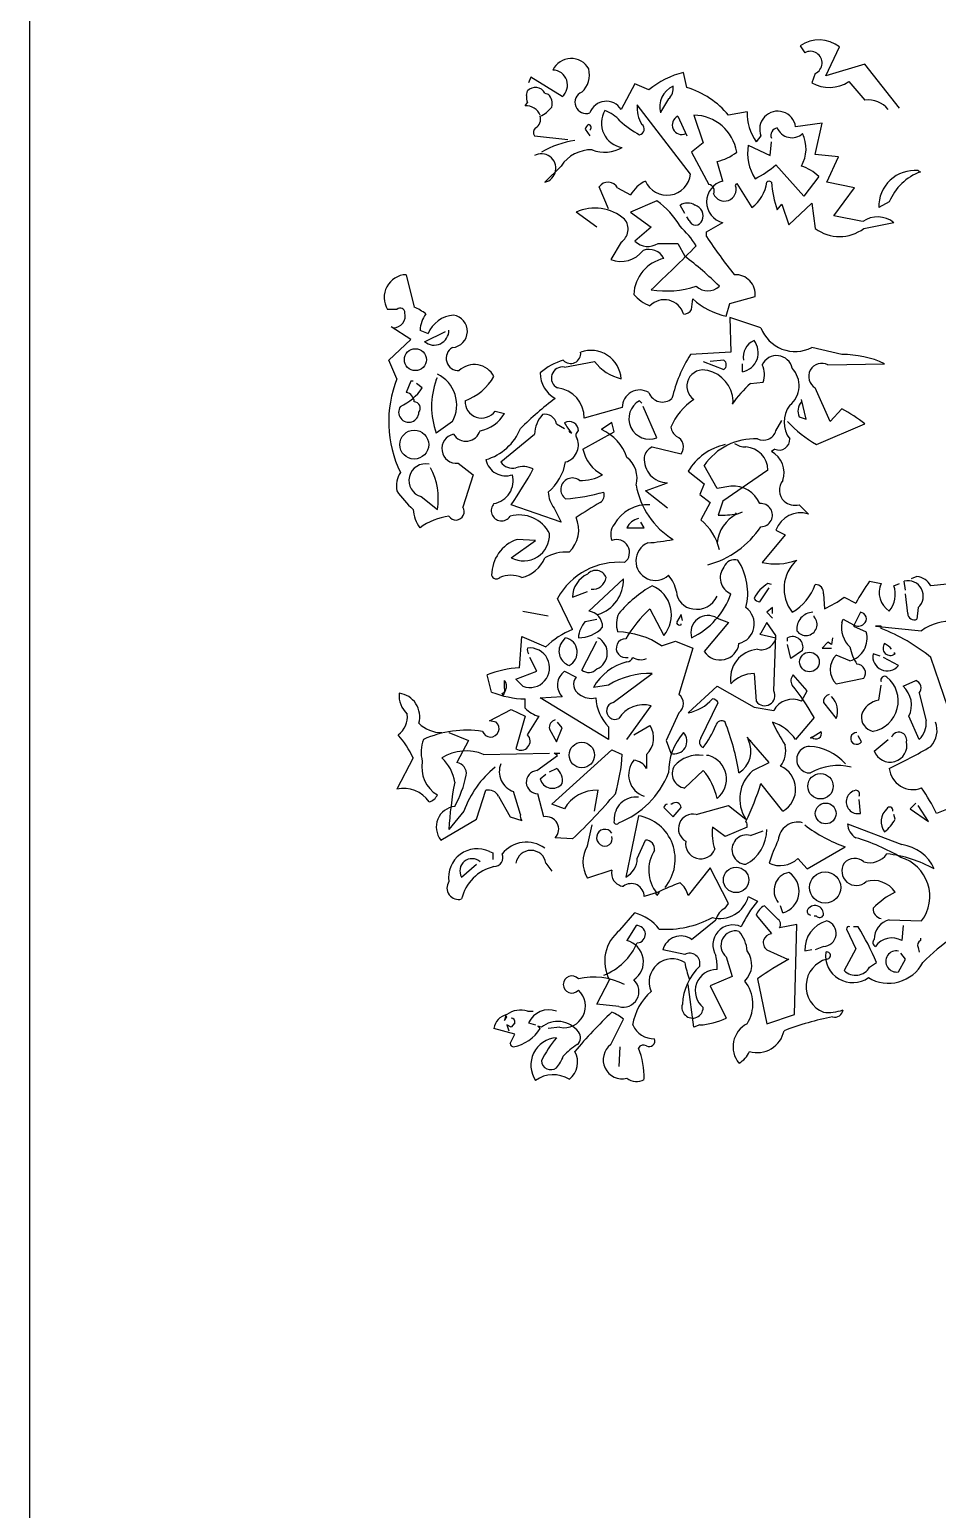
# Model space of a CAD drawing. Header units: millimetres. Extents: x 0 to 25200, y 0 to 17820.
# Drawn here: x 5667 to 6117, y 7517 to 8252 of the extents above; entities that cross this region are included whole.
import ezdxf

# ---------------------------------------------------------------- set-up
doc = ezdxf.new("R2010")
doc.units = ezdxf.units.MM
doc.header["$LTSCALE"] = 100
doc.header["$MEASUREMENT"] = 0
doc.layers.add('CO-TREE', color=251, linetype='Continuous')
doc.layers.add('TB-FORM', color=7, linetype='Continuous')

# ---------------------------------------------------------------- blocks, each defined once
blk = doc.blocks.new('T-114')
at = {"layer": 'CO-TREE'}
for p, q in [((-143.43, 1014.88), (-141.13, 1011.44)), ((-130.8, 999.97), (-123.92, 1014.31)), ((-277.1, 999.39), (-278.25, 996.53)), ((-261.61, 989.64), (-277.1, 999.39)), ((-199.65, 994.23), (-201.37, 1001.69)), ((-135.97, 1001.12), (-137.69, 996.53)), ((-111.3, 1005.71), (-130.8, 999.97)), ((-94.09, 983.9), (-111.3, 1005.71)), ((-279.39, 990.22), (-278.82, 992.51)), ((-225.47, 995.95), (-232.35, 983.33)), ((-218.58, 993.08), (-225.47, 995.95)), ((-119.33, 997.1), (-111.3, 987.92)), ((-279.97, 985.05), (-278.82, 986.77)), ((-270.22, 991.36), (-268.49, 990.79)), ((-197.93, 951.2), (-224.32, 985.63)), ((-208.83, 988.49), (-212.27, 982.76)), ((-212.27, 982.76), (-212.84, 981.61)), ((-204.24, 979.89), (-199.65, 970.14)), ((-196.21, 980.46), (-191.62, 966.69)), ((-169.82, 982.18), (-179, 980.46)), ((-275.38, 970.14), (-258.74, 968.41)), ((-250.14, 973.58), (-247.84, 970.14)), ((-162.93, 970.14), (-165.23, 967.27)), ((-132.53, 976.45), (-145.72, 974.73)), ((-135.97, 960.96), (-132.53, 976.45)), ((-191.62, 966.69), (-197.35, 962.1)), ((-197.35, 962.1), (-188.75, 946.04)), ((-169.24, 965.55), (-158.34, 960.38)), ((-158.34, 960.38), (-157.77, 967.27)), ((-262.18, 955.22), (-270.22, 947.19)), ((-181.86, 947.76), (-184.73, 957.51)), ((-141.71, 940.3), (-155.47, 955.79)), ((-124.49, 959.81), (-135.97, 960.96)), ((-130.23, 947.19), (-124.49, 959.81)), ((-134.25, 950.06), (-141.71, 940.3)), ((-84.91, 952.92), (-84.33, 952.35)), ((-84.33, 952.35), (-83.76, 952.35)), ((-238.66, 933.99), (-243.25, 944.89)), ((-234.07, 944.32), (-227.76, 940.88)), ((-175.55, 945.47), (-174.98, 946.61)), ((-174.98, 946.61), (-167.52, 934.57)), ((-116.46, 944.32), (-130.23, 947.19)), ((-126.79, 930.55), (-116.46, 944.32)), ((-214.57, 938.01), (-227.76, 932.27)), ((-200.8, 931.7), (-203.09, 935.71)), ((-154.9, 933.42), (-152.61, 936.29)), ((-152.61, 936.29), (-149.16, 925.96)), ((-149.16, 925.96), (-137.69, 936.86)), ((-137.69, 936.86), (-135.97, 924.24)), ((-99.25, 937.43), (-104.41, 934.57)), ((-244.4, 924.81), (-254.73, 932.27)), ((-227.76, 932.27), (-217.43, 924.81)), ((-198.5, 928.25), (-199.65, 929.98)), ((-189.9, 922.52), (-181.86, 927.11)), ((-112.45, 927.68), (-126.79, 930.55)), ((-111.87, 924.24), (-96.96, 927.11)), ((-217.43, 924.81), (-225.47, 917.93)), ((-189.9, 920.22), (-189.9, 922.52)), ((-232.35, 917.35), (-237.51, 908.75)), ((-213.99, 916.78), (-204.24, 916.78)), ((-204.24, 916.78), (-200.8, 910.47)), ((-339.06, 901.29), (-335.04, 885.23)), ((-197.35, 884.08), (-196.78, 889.24)), ((-178.42, 886.95), (-165.8, 890.39)), ((-343.65, 884.08), (-348.24, 884.08)), ((-180.14, 880.64), (-178.42, 886.95)), ((-336.76, 869.16), (-346.52, 875.47)), ((-162.93, 874.9), (-178.42, 880.06)), ((-178.42, 880.06), (-177.85, 862.85)), ((-347.67, 858.84), (-336.76, 869.16)), ((-332.18, 873.75), (-328.16, 872.03)), ((-329.88, 868.02), (-319.55, 873.18)), ((-177.85, 862.85), (-197.93, 861.71)), ((-122.77, 861.71), (-137.69, 865.15)), ((-343.65, 849.66), (-347.67, 858.84)), ((-260.46, 855.39), (-245.55, 858.26)), ((-191.62, 858.26), (-181.29, 854.25)), ((-181.29, 858.84), (-188.18, 858.26)), ((-172.11, 853.1), (-172.11, 857.12)), ((-129.66, 856.54), (-101.55, 857.12)), ((-336.76, 848.51), (-339.06, 842.77)), ((-335.62, 848.51), (-336.76, 848.51)), ((-331.03, 845.07), (-333.9, 847.36)), ((-324.14, 849.08), (-323.57, 850.23)), ((-168.1, 847.36), (-161.78, 847.94)), ((-128.51, 828.43), (-135.97, 845.07)), ((-222.02, 837.61), (-223.17, 838.76)), ((-176.7, 838.76), (-177.27, 837.04)), ((-140.56, 829.58), (-142.85, 839.33)), ((-294.88, 833.59), (-290.29, 832.45)), ((-231.78, 835.31), (-250.71, 830.15)), ((-214.57, 820.4), (-221.45, 835.89)), ((-144, 830.73), (-140.56, 829.58)), ((-122.77, 834.74), (-128.51, 828.43)), ((-316.11, 828.43), (-324.14, 822.69)), ((-264.48, 827.28), (-260.46, 824.99)), ((-258.17, 824.41), (-258.17, 823.27)), ((-258.17, 823.27), (-257.02, 822.69)), ((-251.28, 814.66), (-235.79, 823.27)), ((-236.94, 827.86), (-242.1, 824.41)), ((-235.79, 823.27), (-236.94, 827.86)), ((-155.47, 823.84), (-152.61, 829)), ((-135.39, 816.96), (-111.3, 827.28)), ((-292.02, 808.35), (-275.38, 822.12)), ((-216.86, 815.81), (-202.52, 812.37)), ((-156.05, 814.66), (-157.77, 813.51)), ((-313.24, 807.78), (-305.78, 802.04)), ((-305.78, 802.04), (-310.95, 785.98)), ((-199.08, 803.76), (-191.04, 797.45)), ((-184.73, 795.16), (-191.04, 806.63)), ((-159.49, 804.33), (-181.86, 788.84)), ((-220.3, 794.01), (-209.4, 798.02)), ((-209.4, 785.4), (-220.3, 794.01)), ((-191.04, 797.45), (-193.34, 792.29)), ((-177.85, 796.3), (-184.73, 795.16)), ((-331.6, 791.14), (-323.57, 784.83)), ((-262.18, 778.52), (-286.85, 787.12)), ((-193.34, 792.29), (-188.18, 788.27)), ((-188.18, 788.27), (-192.76, 779.67)), ((-181.86, 788.84), (-184.16, 781.96)), ((-144, 787.12), (-139.41, 782.53)), ((-265.63, 785.4), (-262.18, 778.52)), ((-220.88, 775.65), (-222.6, 778.52)), ((-175.55, 783.11), (-174.98, 782.53)), ((-174.98, 782.53), (-172.11, 783.68)), ((-229.48, 775.65), (-220.88, 775.65)), ((-150.88, 772.21), (-162.36, 758.44)), ((-155.47, 774.5), (-150.88, 772.21)), ((-286.85, 760.73), (-274.8, 769.34)), ((-274.8, 769.34), (-283.98, 769.91)), ((-231.2, 750.41), (-248.41, 734.34)), ((-109, 749.26), (-103.27, 748.11)), ((-91.22, 744.67), (-91.79, 749.26)), ((-85.48, 751.55), (-88.35, 750.41)), ((-256.45, 741.23), (-248.99, 744.1)), ((-163.51, 738.93), (-158.92, 745.82)), ((-157.77, 747.54), (-159.49, 748.11)), ((-131.95, 742.95), (-131.38, 735.49)), ((-96.96, 746.96), (-94.09, 748.11)), ((-90.07, 733.2), (-91.22, 742.95)), ((-60.81, 748.69), (-78.6, 746.96)), ((-256.45, 725.16), (-263.9, 740.65)), ((-218.01, 735.49), (-211.12, 722.29)), ((-157.2, 736.06), (-160.06, 733.77)), ((-157.2, 733.2), (-157.2, 736.06)), ((-121.63, 741.23), (-115.89, 738.36)), ((-84.91, 736.06), (-85.48, 730.33)), ((-281.12, 734.34), (-268.49, 732.05)), ((-250.14, 729.18), (-244.4, 730.33)), ((-202.52, 732.62), (-204.81, 728.61)), ((-201.94, 729.75), (-202.52, 732.62)), ((-202.52, 727.46), (-202.52, 728.03)), ((-179, 728.61), (-191.04, 714.26)), ((-184.73, 730.9), (-179, 728.61)), ((-160.06, 728.61), (-162.93, 723.44)), ((-160.06, 733.77), (-157.2, 730.9)), ((-155.47, 722.29), (-160.06, 728.61)), ((-136.54, 731.47), (-136.54, 732.05)), ((-122.77, 728.61), (-122.2, 730.33)), ((-122.2, 730.33), (-117.04, 727.46)), ((-113.59, 733.77), (-117.04, 726.88)), ((-282.84, 706.23), (-281.69, 721.72)), ((-281.69, 721.72), (-269.64, 716.56)), ((-262.18, 718.28), (-259.89, 721.15)), ((-162.93, 723.44), (-163.51, 722.87)), ((-163.51, 722.87), (-155.47, 721.15)), ((-156.62, 694.76), (-155.47, 722.29)), ((-149.74, 719.43), (-149.74, 721.15)), ((-127.36, 721.15), (-127.94, 717.71)), ((-117.04, 726.88), (-110.73, 724.02)), ((-103.27, 726.88), (-106.14, 726.88)), ((-106.14, 726.88), (-83.19, 724.59)), ((-103.27, 725.74), (-103.27, 726.88)), ((-251.86, 705.08), (-244.4, 719.43)), ((-212.27, 717.13), (-205.39, 719.43)), ((-205.39, 719.43), (-196.78, 715.98)), ((-196.78, 715.98), (-203.67, 693.04)), ((-148.02, 710.82), (-149.74, 717.71)), ((-142.28, 714.84), (-148.02, 710.82)), ((-129.66, 718.85), (-132.53, 715.98)), ((-132.53, 715.98), (-127.94, 715.98)), ((-127.94, 717.71), (-129.66, 718.85)), ((-118.76, 709.67), (-125.64, 712.54)), ((-103.84, 711.97), (-107.28, 713.12)), ((-96.38, 713.12), (-96.96, 713.69)), ((-274.23, 704.51), (-277.67, 711.39)), ((-94.66, 707.38), (-102.12, 711.39)), ((-69.99, 686.15), (-78.6, 711.39)), ((-296.61, 694.18), (-298.9, 702.79)), ((-290.29, 695.9), (-290.29, 699.92)), ((-284.56, 700.49), (-274.23, 704.51)), ((-281.12, 697.05), (-284.56, 700.49)), ((-260.46, 704.51), (-254.73, 701.64)), ((-236.37, 689.02), (-216.86, 703.36)), ((-166.37, 703.36), (-165.23, 689.59)), ((-139.98, 694.76), (-146.87, 702.79)), ((-125.64, 698.2), (-111.87, 701.07)), ((-92.37, 697.05), (-86.06, 699.92)), ((-290.87, 692.46), (-291.44, 693.61)), ((-289.72, 695.33), (-290.87, 692.46)), ((-279.97, 686.15), (-279.97, 690.74)), ((-272.51, 691.31), (-261.61, 691.89)), ((-238.66, 670.66), (-272.51, 691.31)), ((-238.66, 697.63), (-246.12, 696.48)), ((-199.08, 683.86), (-184.73, 697.05)), ((-184.73, 697.05), (-166.37, 686.73)), ((-142.85, 689.59), (-139.98, 694.76)), ((-104.41, 690.17), (-103.27, 697.63)), ((-84.33, 693.61), (-80.89, 679.84)), ((-297.75, 679.84), (-286.85, 685.58)), ((-286.85, 685.58), (-279.97, 682.14)), ((-229.48, 670.66), (-217.43, 687.3)), ((-203.67, 683.86), (-209.98, 670.09)), ((-192.76, 671.24), (-184.16, 689.02)), ((-166.37, 686.73), (-156.62, 685)), ((-131.95, 689.02), (-125.64, 680.99)), ((-294.31, 679.27), (-297.75, 679.84)), ((-279.97, 682.14), (-284.56, 666.07)), ((-278.82, 672.96), (-273.08, 682.14)), ((-267.92, 675.82), (-264.48, 669.51)), ((-264.48, 669.51), (-261.61, 676.4)), ((-261.61, 676.4), (-263.9, 679.27)), ((-238.66, 676.97), (-238.66, 670.66)), ((-226.04, 672.96), (-218.01, 677.55)), ((-136.54, 681.56), (-145.72, 670.66)), ((-84.33, 670.66), (-89.5, 682.14)), ((-317.83, 674.1), (-308.08, 670.09)), ((-308.08, 670.09), (-313.82, 659.19)), ((-209.98, 670.09), (-207.68, 663.78)), ((-158.92, 659.19), (-169.82, 671.81)), ((-169.24, 670.66), (-168.1, 670.09)), ((-168.1, 670.09), (-168.1, 669.51)), ((-138.26, 671.24), (-133.1, 674.68)), ((-137.69, 671.81), (-138.26, 671.24)), ((-113.02, 669.51), (-114.74, 672.38)), ((-106.71, 664.92), (-99.82, 670.66)), ((-335.62, 661.48), (-343.65, 645.99)), ((-300.62, 663.2), (-267.92, 663.78)), ((-274.23, 655.17), (-263.9, 662.63)), ((-266.77, 638.53), (-236.94, 665.5)), ((-263.9, 662.63), (-265.63, 663.78)), ((-265.63, 663.78), (-262.76, 663.78)), ((-236.94, 665.5), (-231.78, 663.2)), ((-219.73, 663.2), (-219.73, 656.32)), ((-188.75, 662.63), (-189.9, 662.63)), ((-267.92, 654.6), (-264.48, 656.32)), ((-200.8, 646.57), (-191.62, 655.17)), ((-166.95, 655.17), (-158.92, 659.19)), ((-272.51, 651.16), (-269.64, 653.45)), ((-152.03, 635.09), (-162.93, 648.86)), ((-304.06, 631.08), (-299.47, 645.42)), ((-293.16, 642.55), (-287.43, 632.22)), ((-282.26, 633.37), (-285.71, 644.84)), ((-270.79, 632.22), (-273.66, 643.7)), ((-245.55, 635.09), (-243.82, 645.42)), ((-113.59, 633.94), (-114.17, 640.83)), ((-86.06, 639.11), (-88.92, 636.24)), ((-310.37, 635.09), (-317.83, 625.91)), ((-287.43, 632.22), (-281.69, 630.5)), ((-260.46, 636.24), (-266.77, 638.53)), ((-223.75, 632.8), (-230.06, 602.39)), ((-211.12, 636.81), (-206.53, 632.22)), ((-207.11, 638.53), (-207.68, 638.53)), ((-206.53, 632.22), (-202.52, 636.81)), ((-195.06, 633.37), (-179, 637.96)), ((-179, 637.96), (-170.39, 631.08)), ((-96.38, 631.08), (-96.96, 633.37)), ((-88.92, 636.24), (-79.75, 629.93)), ((-79.75, 629.93), (-84.91, 637.96)), ((-64.25, 638.53), (-75.73, 633.94)), ((-321.85, 620.75), (-304.06, 631.08)), ((-248.99, 617.88), (-246.69, 628.21)), ((-180.72, 622.47), (-187.03, 627.06)), ((-169.82, 627.06), (-180.72, 622.47)), ((-168.1, 623.04), (-161.78, 625.34)), ((-119.9, 628.78), (-92.94, 618.45)), ((-256.45, 621.32), (-265.05, 621.9)), ((-224.32, 611.57), (-220.3, 620.75)), ((-139.98, 606.41), (-121.05, 617.31)), ((-297.75, 615.01), (-296.03, 614.44)), ((-296.03, 614.44), (-296.03, 611)), ((-144.57, 611.57), (-139.98, 606.41)), ((-311.52, 602.39), (-304.06, 608.7)), ((-269.64, 609.27), (-266.77, 605.26)), ((-236.94, 605.83), (-248.99, 601.82)), ((-188.18, 606.98), (-199.08, 593.21)), ((-179, 589.2), (-188.18, 606.98)), ((-213.99, 594.93), (-220.88, 592.64)), ((-213.42, 594.93), (-214.57, 593.21)), ((-214.57, 593.21), (-215.14, 594.36)), ((-180.72, 586.9), (-179, 589.2)), ((-169.24, 592.64), (-164.65, 590.34)), ((-154.9, 581.74), (-161.21, 588.05)), ((-152.03, 584.61), (-153.18, 588.05)), ((-232.92, 576), (-225.47, 584.61)), ((-197.35, 571.41), (-185.31, 581.16)), ((-165.23, 583.46), (-157.77, 574.28)), ((-135.39, 582.88), (-136.54, 582.88)), ((-99.25, 581.16), (-83.19, 580.59)), ((-224.89, 578.29), (-229.48, 570.84)), ((-145.15, 578.87), (-153.75, 577.15)), ((-146.29, 534.12), (-145.15, 578.87)), ((-120.48, 576.57), (-115.89, 566.82)), ((-114.74, 577.72), (-117.04, 577.72)), ((-92.37, 578.29), (-92.94, 570.84)), ((-200.8, 563.95), (-211.7, 566.25)), ((-160.06, 566.25), (-149.74, 561.66)), ((-137.69, 566.25), (-141.13, 565.67)), ((-131.95, 567.97), (-135.97, 566.25)), ((-115.89, 566.82), (-121.63, 555.92)), ((-84.91, 567.39), (-84.33, 565.1)), ((-83.76, 571.98), (-83.76, 570.84)), ((-180.14, 562.8), (-177.27, 553.05)), ((-149.74, 561.66), (-149.16, 561.66)), ((-109, 557.64), (-105.56, 559.94)), ((-94.66, 555.35), (-91.22, 561.66)), ((-91.22, 561.66), (-93.51, 564.53)), ((-244.4, 539.28), (-238.09, 551.33)), ((-177.27, 553.05), (-188.18, 548.46)), ((-164.65, 551.9), (-160.06, 529.53)), ((-196.21, 527.81), (-199.08, 549.04)), ((-188.18, 548.46), (-180.14, 532.4)), ((-233.5, 538.14), (-244.4, 539.28)), ((-289.72, 533.55), (-290.29, 531.25)), ((-290.29, 531.25), (-289.15, 532.97)), ((-289.15, 532.97), (-289.72, 533.55)), ((-286.85, 527.81), (-289.15, 528.96)), ((-289.15, 528.96), (-288, 526.09)), ((-285.13, 530.1), (-286.85, 527.81)), ((-278.82, 535.84), (-275.95, 535.84)), ((-278.25, 530.1), (-274.8, 528.96)), ((-237.51, 519.2), (-231.2, 531.82)), ((-193.34, 528.96), (-196.21, 527.81)), ((-160.06, 529.53), (-146.29, 534.12)), ((-285.13, 524.37), (-295.46, 527.24)), ((-287.43, 519.78), (-285.13, 524.37)), ((-271.94, 527.81), (-273.66, 528.38)), ((-273.66, 528.38), (-272.51, 527.24)), ((-262.76, 527.81), (-268.49, 527.24)), ((-232.92, 518.06), (-233.5, 508.3))]:
    blk.add_line(p, q, dxfattribs=at)
for centre, radius in [((-334.47, 859.12), 5.45), ((-335.04, 816.96), 7.17), ((-138.84, 709.1), 4.88), ((-251.86, 662.92), 6.31), ((-133.39, 647.43), 6.31), ((-130.8, 633.94), 5.16), ((-175.27, 600.96), 6.31), ((-131.09, 597.23), 7.75)]:
    blk.add_circle(centre, radius, dxfattribs=at)
for centre, radius, start, end in [((-134.07, 1001.09), 16.67, 52.48611, 124.14452), ((-257.16, 998.6), 9.98, 28.79997, 154.89525), ((-138.38, 1006.37), 5.78, 294.6288, 118.5013), ((-266.43, 995.36), 7.48, 310.1038, 88.25421), ((-259.7, 1000.54), 11.64, 312.33768, 14.26383), ((-190.04, 957.51), 45.61, 104.38714, 128.74296), ((-274.92, 988.95), 5.29, 27.20178, 137.60894), ((-249.71, 986.83), 5.54, 112.83341, 289.6676), ((-201.99, 984.53), 11.24, 113.83927, 195.0408), ((-213.2, 993.66), 6.77, 310.27206, 9.76172), ((-213.21, 951.51), 44.82, 40.23361, 72.38625), ((-128.98, 1011.86), 17.63, 240.40018, 303.17964), ((-279.38, 977.65), 7.42, 22.23431, 94.55068), ((-270.5, 989.93), 8.9, 178.15298, 200.77166), ((-278.82, 993.66), 15.15, 294.62503, 322.69459), ((-272.89, 986.2), 6.36, 344.29205, 46.21819), ((-239.67, 978.67), 8.68, 32.50185, 160.17854), ((-209.76, 983.9), 14.66, 173.25878, 213.22226), ((-109.65, 975.39), 12.63, 38.91812, 97.47906), ((-277.24, 978.45), 4.95, 299.54001, 16.85717), ((-229.96, 976.45), 12.18, 148.80599, 261.42368), ((-246.98, 965.26), 18.7, 41.27007, 69.33963), ((-194.56, 1021.6), 58.38, 228.91424, 240.65058), ((-202.23, 975.59), 4.75, 115.01689, 295.01689), ((-196.55, 958.62), 21.85, 9.17729, 89.11196), ((-145.15, 981.61), 24.68, 178.66783, 215.53763), ((-154.6, 973.45), 8.97, 8.19772, 201.66511), ((-273.08, 971.86), 2.87, 126.87124, 216.86855), ((-245.83, 972.14), 4.54, 124.6952, 161.565), ((-248.84, 974.29), 1.64, 307.87559, 74.74428), ((-223.7, 973.54), 2.88, 280.67001, 54.27237), ((-154.27, 970.42), 3.78, 99.60553, 202.28526), ((-147.57, 977.2), 7.94, 202.56764, 311.82383), ((-157.65, 963.79), 17.1, 329.91502, 25.99416), ((-248.34, 920.67), 47.69, 98.39196, 119.65925), ((-247.25, 945.38), 17.88, 88.2106, 146.60455), ((-240.44, 979.53), 17.43, 248.99234, 299.80507), ((-189.36, 980.01), 22.97, 281.63163, 308.77062), ((-146.72, 961.53), 22.87, 169.8881, 213.49064), ((-271.86, 954.15), 7.16, 283.26353, 119.47772), ((-191.91, 999.26), 56.72, 297.40866, 309.97148), ((-150.6, 932.56), 23.95, 46.94305, 71.12943), ((-211.3, 930.52), 19.45, 117.58562, 147.83316), ((-209.57, 952.43), 11.7, 203.49954, 353.99278), ((-179.26, 937.43), 10.65, 104.14383, 255.85617), ((-158.92, 946.33), 1.43, 36.8699, 143.1301), ((-86.67, 935.25), 17.76, 84.32001, 182.20858), ((-74.34, 927.07), 26.98, 110.43334, 157.40482), ((-238.84, 941.83), 5.38, 27.62451, 145.22282), ((-189.32, 942.88), 3.21, 333.43495, 79.69515), ((-181.06, 943.62), 5.81, 201.96069, 18.48903), ((-178.27, 949.43), 18.35, 305.86967, 352.97187), ((-95.99, 952.88), 62.04, 185.26028, 198.2763), ((-245.35, 911.84), 22.48, 49.0929, 114.6469), ((-239.95, 903.4), 42.92, 30.81199, 53.73538), ((-199.36, 930.26), 6.6, 55.62039, 124.37961), ((-197.02, 930.55), 5.35, 334.58131, 74.96897), ((-236.72, 923.88), 7.85, 303.80751, 39.13096), ((-242.22, 884.98), 56.25, 33.02371, 45.92121), ((-195.35, 929.12), 3.27, 195.25526, 344.74474), ((-105.08, 917.11), 12.88, 50.89626, 124.86154), ((4.07, 1046.81), 231.62, 213.13068, 218.92407), ((-123.92, 940.3), 20.08, 233.13063, 306.86937), ((-232.55, 921.77), 13.94, 249.12481, 322.76598), ((-219.01, 924.57), 9.26, 225.79906, 302.77975), ((-218.58, 905.43), 8.41, 27.56384, 109.93515), ((-653.22, 1363.47), 640.68, 312.85894, 315.65295), ((-206.99, 890.71), 19.07, 102.51386, 177.51237), ((-304.95, 772.91), 172.55, 45.30143, 52.8698), ((-338.7, 890.05), 11.25, 91.82033, 212.03469), ((-175.59, 891.46), 9.84, 353.75373, 93.14995), ((-211.03, 904.06), 19.55, 219.84229, 249.08235), ((-210.85, 879), 9.88, 16.36694, 136.49219), ((-209.71, 939.69), 46.5, 260.43627, 288.36114), ((-171.38, 917.97), 38.34, 228.51201, 256.78824), ((-189.32, 901.58), 8.32, 226.39778, 313.60222), ((-345.53, 880.96), 6.06, 271.52556, 13.33726), ((-342, 882.37), 2.37, 359.6354, 133.96742), ((-345.94, 860.56), 26.97, 51.91144, 66.16104), ((-317.69, 873.11), 14.5, 143.24429, 177.44806), ((-201.27, 886.28), 4.5, 268.78181, 330.70795), ((-314.43, 866.43), 14.83, 94.26849, 157.78626), ((-316.74, 873.21), 8.09, 274.47515, 81.43404), ((-145.96, 881.27), 18.12, 200.58159, 297.16898), ((-325.19, 873.69), 7.36, 230.40744, 0.51925), ((-173.97, 862.6), 9.68, 281.07698, 38.27675), ((-162.86, 860.49), 8.83, 113.44415, 190.76131), ((-313.02, 859.82), 6.16, 120.10701, 273.29148), ((-257.38, 862.22), 4.99, 222.76175, 7.27204), ((-247.35, 848.7), 15.03, 3.64463, 109.73411), ((-135.3, 822.5), 73.89, 147.95575, 166.37694), ((-155.18, 853.24), 7.9, 11.5712, 155.26491), ((-122.58, 811.24), 50.47, 65.37445, 90.22461), ((-330.89, 836.69), 16.93, 330.80267, 64.38217), ((-305.15, 845.73), 10.94, 27.64702, 133.42833), ((-253.31, 831.2), 28.69, 105.62076, 132.00083), ((-258.26, 852.43), 14.25, 179.61615, 241.5423), ((-261.46, 849.99), 5.5, 79.59252, 243.53758), ((-226.9, 872.43), 23.42, 217.23608, 256.54123), ((-191.65, 845.97), 8.05, 73.17124, 235.54675), ((-192.75, 837.97), 16.07, 2.79826, 77.67446), ((-183.01, 856.54), 2.87, 306.8699, 53.1301), ((-172.63, 851.53), 11.43, 341.64885, 25.9793), ((-156.58, 846.18), 12.58, 309.42199, 43.42534), ((-132.72, 850.76), 6.55, 62.09148, 240.28693), ((-289.92, 828.38), 57.79, 158.39745, 205.84474), ((-353.46, 860.64), 27.31, 294.97714, 325.22468), ((-287.35, 835.89), 39.09, 160.26935, 199.73065), ((-319.16, 864.47), 27.36, 290.0129, 330.04762), ((-265.4, 830.45), 14.69, 358.83489, 84.15805), ((-126.21, 800.88), 62.57, 132.02752, 144.7054), ((-339.62, 838.23), 4.57, 359.36726, 83.00459), ((-335.19, 835.03), 3.16, 320.52814, 87.39684), ((-301.59, 838.36), 8.22, 177.25293, 324.56009), ((-160.9, 702.34), 172.55, 127.1302, 134.69857), ((-223.14, 835.44), 8.64, 58.12558, 180.8262), ((-218.3, 829.84), 10.16, 118.63071, 291.59896), ((-211.85, 845.3), 7.19, 200.60512, 311.3224), ((-179.47, 813.72), 30.59, 123.16094, 157.22791), ((-137.61, 833.56), 6.99, 138.59436, 203.91332), ((-337.77, 833.09), 5.02, 146.05865, 359.2333), ((-305.38, 840.83), 17.26, 280.14629, 330.92907), ((-259.58, 821.32), 15.82, 138.14389, 177.09584), ((-270.11, 826.29), 5.72, 9.97903, 102.64083), ((-137.98, 828.14), 13.49, 141.91226, 218.08774), ((-170.01, 749.52), 97.44, 52.94918, 61.00308), ((-309.33, 825.94), 7.29, 211.57736, 343.28546), ((-306.94, 835.1), 26.67, 286.2599, 337.71452), ((-258.17, 823.88), 4.59, 359.48847, 119.99866), ((-233.78, 841.92), 30.16, 207.78527, 219.59486), ((-252.04, 821.57), 2.74, 124.14381, 219.59599), ((-251.04, 803.56), 22.69, 18.20632, 66.81457), ((-200.02, 827.16), 7.83, 191.78122, 232.22955), ((-161.78, 825.77), 6.6, 244.2311, 343.02766), ((-100.76, 874.95), 67.55, 223.52591, 239.15447), ((-314.06, 815), 7.27, 101.70999, 276.47057), ((-262.18, 816.67), 8.63, 285.42256, 21.44734), ((-214.31, 809.68), 6.63, 112.58772, 171.66231), ((-207.01, 815.78), 5.64, 322.80724, 67.05559), ((-174.36, 788.75), 28.92, 102.69569, 148.71769), ((-166.09, 789.7), 30.15, 87.27476, 145.85534), ((-170.46, 825.99), 10.18, 236.19887, 270.40264), ((-171.31, 804.02), 11.82, 1.50516, 85.55724), ((-153.99, 819.66), 5.4, 247.60086, 1.78945), ((-289.64, 811.5), 10.03, 191.47992, 289.5683), ((-286.28, 812.14), 6.87, 213.42639, 284.49858), ((-284.52, 812.62), 24.99, 309.86707, 350.16965), ((-233.43, 818.38), 18.24, 191.75929, 243.62919), ((-237.51, 800.32), 13.08, 344.74601, 52.12389), ((-209.16, 809.77), 11.75, 175.72571, 268.82167), ((-163.51, 802.9), 12.06, 341.99631, 61.60651), ((-330.55, 796.3), 13.3, 148.8259, 189.93479), ((-329.4, 799.12), 8.28, 77.37531, 254.5522), ((-354.55, 790.28), 31.46, 350.02371, 28.90093), ((-297.59, 799.17), 11.67, 280.51444, 14.24707), ((-505.8, 933.55), 263.4, 326.22644, 330.76503), ((-280.96, 794.63), 11.43, 64.0207, 108.35115), ((-252.24, 820.5), 21.34, 267.94621, 300.12628), ((-302.92, 821.55), 49.17, 214.06112, 228.31073), ((-254.01, 794.08), 14.5, 182.55194, 216.75571), ((-256.58, 794.68), 5.74, 51.44616, 234.81405), ((-266.49, 880.09), 90.33, 274.19081, 286.41889), ((-245.26, 792), 4.54, 304.69568, 18.43442), ((-185.76, 803.79), 39.74, 190.01844, 238.47962), ((-176.73, 781.91), 14.44, 23.64292, 94.42957), ((-146.26, 794.31), 7.55, 139.91566, 226.444), ((-314.39, 783.68), 4.14, 213.69007, 33.69007), ((-291.68, 784.24), 5.12, 137.49562, 326.18992), ((-106.97, 555.59), 269.37, 120.25234, 123.26662), ((-219.22, 768.24), 18.92, 86.33491, 151.14468), ((-162.95, 781.97), 5.75, 270.13611, 95.5887), ((-146.01, 795.44), 8.56, 230.44191, 283.56886), ((-317.58, 786.36), 18.11, 184.84847, 216.26362), ((-313.72, 750.31), 31.35, 97.5376, 126.06522), ((-282.8, 765.47), 16.58, 26.18194, 106.20617), ((-268.44, 774.61), 15.05, 313.02399, 24.35614), ((-222.37, 772.64), 7.73, 100.26828, 157.05133), ((-209.6, 759.03), 26.63, 12.4102, 50.80481), ((-166.28, 766.13), 18.57, 117.94891, 173.61969), ((-182.73, 832.75), 50.81, 268.38327, 278.7694), ((-143.24, 770.12), 12.99, 72.85133, 160.27877), ((-280.83, 772.17), 12.92, 242.2161, 2.72629), ((-229.42, 772.36), 8.11, 141.85247, 201.88732), ((-201.62, 802.29), 46.64, 285.28037, 326.03028), ((-277.88, 752.21), 18.73, 109.03327, 180.24181), ((-234.51, 763.47), 6.35, 307.62844, 112.50873), ((-215.36, 759.28), 9.69, 113.04671, 312.42374), ((-225.97, 865.31), 97.36, 274.01416, 281.51617), ((-285.36, 766.92), 16.36, 282.95786, 337.77121), ((-259.38, 741.97), 21.67, 86.78679, 119.9982), ((-233.76, 724.28), 34.3, 84.75862, 151.48885), ((-176.13, 754.42), 5.44, 71.56639, 161.56371), ((-199.17, 743.25), 29.67, 345.97352, 33.40406), ((-155.8, 789.69), 31.93, 258.14425, 289.4839), ((-132.55, 745.46), 18.93, 131.71062, 218.13016), ((-294.25, 752.76), 2.44, 195.01949, 313.08972), ((-287.14, 738.64), 13.49, 66.1625, 113.8375), ((-243.8, 741.17), 12.65, 114.22006, 179.73221), ((-244.91, 749.09), 5.45, 20.34523, 138.41546), ((-246.51, 751.98), 6.78, 263.61108, 351.5261), ((-249.29, 749.87), 18.09, 287.56842, 1.70665), ((-224.03, 739.51), 19.76, 13.43196, 39.69815), ((-174.66, 750.83), 8.5, 141.2965, 247.94525), ((2.04, 671.5), 135.57, 144.99891, 150.4498), ((-90.04, 741.78), 7.68, 311.95055, 103.15507), ((-86.63, 742.37), 9.25, 29.74646, 82.87341), ((-185.25, 691.83), 63.56, 119.82877, 139.39261), ((-223.19, 732.49), 15.8, 319.81221, 66.37157), ((-195.95, 744.32), 8.87, 181.43239, 264.61774), ((-213.84, 755.52), 38.12, 295.61915, 340.74051), ((-194.54, 745.87), 10.62, 257.84088, 337.45108), ((-149.13, 731.65), 19.45, 122.16684, 152.41438), ((-160.17, 756.04), 25.65, 299.74496, 340.6439), ((-135.9, 743.54), 3.99, 351.42304, 90.94881), ((-93.18, 743.58), 11.06, 155.83488, 236.68553), ((-109.2, 742.67), 12.97, 320.05815, 19.33216), ((-171.05, 685.24), 68.78, 133.0598, 149.08512), ((-176.21, 727.96), 9.97, 283.78766, 54.30422), ((-163.22, 742.66), 3.74, 212.47277, 265.59972), ((-154.24, 785.51), 54.99, 294.56075, 306.37034), ((-240.61, 720.34), 12.99, 137.14884, 176.45398), ((-249.49, 726.45), 7.96, 358.96889, 82.2337), ((-221.93, 727.86), 12.74, 155.26376, 197.58358), ((-203.09, 729.18), 1.81, 198.43629, 288.43361), ((-189.2, 723.64), 8.53, 58.41521, 196.97327), ((-136.88, 725.46), 8.31, 91.59936, 186.02879), ((-140.6, 727.73), 5.52, 214.61571, 42.70391), ((-109.86, 726.22), 13.13, 169.50996, 227.35994), ((-114.85, 731.32), 4.44, 240.50307, 312.17732), ((-113.79, 730.58), 3.19, 306.92459, 86.4739), ((-86.92, 733.14), 3.16, 178.9595, 297.02973), ((-69.28, 706.08), 23.15, 42.49658, 126.92325), ((-243.99, 691.64), 35.76, 110.3874, 135.83529), ((-261.53, 713.95), 7.38, 297.0638, 77.18624), ((-253.17, 736.83), 15.69, 268.51207, 317.88511), ((-247.78, 713.54), 8.58, 293.22538, 62.53243), ((-230.1, 715.91), 4.67, 89.42965, 284.82039), ((-234.89, 683.47), 40.55, 56.10164, 88.84723), ((-162.85, 722.74), 7.55, 256.22095, 347.78982), ((-147.31, 716.45), 5.28, 342.17394, 117.35334), ((-121.74, 720.77), 11.49, 285.07363, 16.42872), ((-137.13, 639.1), 93.02, 51.0034, 68.64956), ((-277.67, 706.24), 9.81, 249.41755, 96.76), ((-275.67, 715.12), 3.27, 164.74646, 217.87341), ((-255.63, 714.5), 7.56, 150.03103, 250.41869), ((-183.19, 719.49), 9.43, 213.63395, 352.63409), ((-163.51, 700.87), 14.58, 94.48225, 190.56539), ((-118.13, 705.37), 10.39, 136.34353, 223.65647), ((-94.08, 721.44), 25.15, 191.18336, 212.41945), ((-100.27, 711.8), 7.14, 169.35582, 321.75627), ((-98.68, 715.98), 3.67, 141.3407, 308.6593), ((-107, 708.24), 11.42, 38.88509, 61.50377), ((-278.33, 645.98), 60.42, 94.28048, 109.90904), ((-248.44, 709.44), 5.54, 231.88892, 316.90849), ((-223.07, 683.38), 26.51, 103.98741, 150.38201), ((-229.52, 712.09), 2.99, 270.78625, 346.53337), ((-222.63, 717.61), 7.38, 237.34003, 293.13269), ((-115.38, 703.62), 4.34, 323.97337, 89.15674), ((-292.69, 697.29), 3.55, 326.52425, 47.72578), ((-255.47, 697.69), 8.45, 126.21231, 223.39883), ((-250.2, 698.07), 5.76, 141.73714, 240.88272), ((-218.27, 664.44), 38.95, 87.92049, 121.56664), ((-166.23, 687.7), 15.66, 90.54597, 137.90952), ((-143.84, 699.84), 4.23, 135.78625, 211.53337), ((-110.18, 689.78), 15.37, 280.84539, 50.50917), ((-101.55, 700.14), 1.89, 52.6971, 204.62252), ((-87.56, 696.12), 4.09, 322.12502, 68.38522), ((-330.51, 692.33), 12.06, 173.9016, 228.59941), ((-344.07, 681.94), 11.77, 343.99401, 82.36301), ((-278.5, 739.75), 49.04, 248.33433, 268.28693), ((-291.44, 695.04), 1.43, 270.0006, 36.8693), ((-247.27, 700.21), 9.18, 231.34177, 284.46872), ((-222.18, 692.78), 22.84, 183.68975, 223.80924), ((-207.04, 688.45), 5.69, 306.29364, 53.70636), ((-203.24, 705.12), 21.67, 281.06985, 318.41992), ((-187.31, 687.01), 3.74, 32.47277, 85.59972), ((-161.07, 692.41), 5.03, 214.14374, 27.78377), ((-147.33, 680.09), 10.51, 64.74684, 152.12306), ((-240.85, 622.51), 119.86, 29.51465, 38.80474), ((-128.05, 689.26), 3.91, 105.36993, 183.55472), ((-134.64, 684.79), 9.77, 337.12486, 46.65245), ((-100.81, 687.69), 12.61, 333.83999, 47.93106), ((-349.2, 681.86), 10.8, 304.5036, 7.57142), ((-269.27, 696.59), 14.95, 224.28315, 255.20398), ((-235.27, 684.88), 4.28, 104.89058, 294.41707), ((-221.45, 673.92), 13.97, 73.29126, 149.60421), ((-102.83, 679.64), 10.64, 98.56755, 163.26122), ((-321.71, 689.67), 15.57, 224.81343, 271.58375), ((-297.18, 676.11), 4.26, 199.65446, 47.72567), ((-263.92, 676.52), 4.06, 106.17595, 189.81329), ((-227.55, 671.42), 11.34, 313.59811, 32.71634), ((-232.07, 697.34), 50.78, 322.80662, 337.05622), ((-182.5, 677.03), 2.86, 51.52093, 169.59116), ((-294.03, 634.8), 121.72, 9.08529, 21.42495), ((-164.37, 657.75), 22.68, 34.6952, 71.565), ((-79.43, 714.56), 85.4, 204.41366, 213.20793), ((-105.99, 681.66), 7.11, 171.54409, 259.53127), ((-92.51, 678.96), 11.65, 314.56395, 4.32396), ((-87.18, 675.1), 11.65, 317.45682, 20.97459), ((-374.52, 644.36), 42.5, 23.75942, 42.28832), ((-313.61, 664.31), 18, 159.33856, 194.63586), ((-308.94, 622.51), 52.74, 81.55558, 114.07501), ((-282.03, 669.8), 4.5, 235.90528, 44.48358), ((-178.95, 654.35), 29.88, 138.62083, 180.6263), ((-205.94, 669.8), 6.27, 253.88424, 43.25663), ((-190.66, 669.32), 2.84, 137.7274, 250.34508), ((-180.84, 664.91), 12.94, 302.75917, 26.39651), ((-135.62, 673.61), 2.74, 220.97812, 23.03264), ((-115.45, 671.17), 2.94, 87.36792, 325.76218), ((-98.83, 667.77), 8.37, 199.84663, 12.04416), ((-94.48, 670.31), 3.92, 348.33762, 157.45692), ((-309.32, 642.84), 22.15, 66.86731, 122.65997), ((-335.3, 646.46), 20.55, 8.3195, 46.97245), ((-318.69, 668.48), 87.08, 343.46135, 356.52269), ((-194.19, 647.26), 15.58, 80.50859, 139.08916), ((-192.1, 651), 12.1, 307.48905, 73.9372), ((-163.65, 665.21), 13.02, 323.50985, 11.43253), ((-138.6, 660.62), 6.6, 92.05929, 272.91982), ((-140.02, 642.09), 25.16, 41.05722, 87.3008), ((-200.69, 873.53), 239.73, 295.03225, 300.61594), ((-315.23, 656.85), 16.06, 169.57135, 238.71973), ((-314.68, 653.74), 5.52, 351.02872, 81.02603), ((-263.63, 618.28), 49.67, 128.98858, 160.22183), ((-282.6, 654.6), 10.23, 156.89748, 252.34965), ((-273.67, 649.45), 5.75, 95.56079, 270.16402), ((-269.12, 650.25), 7.64, 349.5036, 52.57142), ((-249.34, 669.87), 43.5, 291.35843, 338.64157), ((-217.49, 653.18), 11.15, 140.07083, 252.30759), ((-226.9, 652.02), 8.36, 30.96533, 84.09228), ((-199.78, 653.72), 7.23, 148.81194, 261.88041), ((-213.28, 635.74), 29.1, 11.22827, 41.90183), ((-155.11, 641.19), 18.33, 130.25583, 213.48397), ((-158.26, 645.99), 12.55, 299.74457, 66.12677), ((-124.78, 631.36), 26.37, 75.51057, 120.74963), ((-87.43, 657.69), 11.9, 186.61209, 290.86044), ((-340.34, 630.82), 15.53, 34.79927, 102.30526), ((-138.26, 615.95), 179.85, 169.26984, 176.82424), ((-361.96, 663.6), 53.81, 330.84857, 348.50516), ((-266.52, 652.55), 6.15, 193.1288, 323.09388), ((-295.95, 690.33), 139.33, 334.31096, 342.68617), ((-173.01, 584.98), 108.91, 26.71994, 34.43852), ((-329.21, 645.64), 6.18, 285.25651, 335.94608), ((-298.23, 639.78), 5.78, 28.68667, 102.42542), ((-244.67, 627.29), 18.15, 87.31867, 150.45449), ((-458.44, 834.22), 293.48, 313.49542, 319.51946), ((-224.91, 631.14), 10.9, 83.83994, 183.3657), ((-205.22, 636.58), 2.72, 5.00418, 133.88373), ((-114.74, 639.68), 5.85, 101.30993, 281.30993), ((-115.98, 643.41), 2.01, 334.65492, 87.2726), ((-313.86, 627.19), 10.26, 96.17285, 218.86829), ((-279.11, 632.51), 3.27, 164.74646, 217.87341), ((-269.51, 626.18), 6.18, 316.15759, 101.95162), ((-227.38, 611.22), 21.88, 320.26439, 80.44207), ((-209.12, 636.53), 2.03, 98.13063, 171.86937), ((-196.74, 626.42), 7.15, 76.39533, 240.86343), ((-94.88, 629.89), 8.41, 131.02524, 217.55358), ((-99.01, 635.56), 1.55, 342.59765, 153.79953), ((-240.41, 621.9), 4.15, 33.46374, 303.9164), ((-234.65, 629.93), 1.28, 153.43495, 333.43495), ((-161.93, 624.19), 25.26, 173.48025, 198.53776), ((-172.97, 627.92), 3.27, 344.74646, 37.87341), ((-179.57, 625.91), 19.51, 298.07317, 359.99932), ((-144.65, 619.93), 9.71, 75.89141, 175.18395), ((-96.45, 686.57), 73.5, 232.56309, 250.44563), ((-111.7, 628.95), 8.21, 181.20197, 239.3109), ((-114.74, 640.83), 20.79, 309.40125, 332.01993), ((-279.33, 604.23), 15.47, 53.89801, 141.49409), ((-236.08, 609.85), 15.2, 148.11013, 211.88987), ((-240.53, 621.32), 3.76, 310.36566, 17.74354), ((-220.26, 616.17), 4.58, 352.68926, 90.57782), ((-192.85, 618.87), 7.48, 169.97543, 338.74008), ((-170.01, 615.99), 7.3, 74.81751, 267.00194), ((-74.12, 582.01), 89.07, 154.22054, 162.17664), ((-143.71, 527.52), 98.39, 59.32294, 73.57254), ((-95.57, 598.21), 20.41, 23.66802, 82.59218), ((-303.83, 602.23), 14.16, 64.56084, 188.65331), ((-306.43, 605.5), 5.97, 46.79038, 211.39734), ((-295.55, 612.05), 4.5, 271.21997, 23.83765), ((-277.1, 608.05), 7.56, 9.33247, 170.66753), ((-235.07, 611.91), 10.76, 297.78479, 358.20444), ((-200.75, 605.75), 17.9, 146.6785, 219.50962), ((-153.43, 620.96), 12.91, 244.85435, 313.3262), ((-116.46, 604.69), 6.91, 48.3678, 138.36512), ((-109, 620.05), 10.6, 254.29867, 324.28142), ((-107.5, 550.64), 63.63, 61.22639, 83.58877), ((-99.34, 592.77), 20.23, 322.98146, 73.26226), ((-290.58, 586.61), 21.5, 103.11013, 166.88987), ((-230.6, 604.29), 6.52, 166.35318, 264.72218), ((-147.23, 595.66), 9.23, 102.10735, 219.70566), ((-155.06, 595.28), 11.1, 285.83249, 57.90731), ((-115.6, 605.37), 7.18, 147.02412, 312.77406), ((-313.11, 596.94), 5.68, 146.23718, 286.2705), ((-227.31, 592.68), 6.43, 359.63566, 127.23423), ((-147.72, 452.79), 156.83, 110.67273, 114.99458), ((-210.79, 590.19), 12.1, 14.46758, 50.4748), ((-107, 587.95), 12.7, 33.33175, 107.0705), ((-75.63, 555.36), 44.69, 117.67078, 135.09792), ((-183.26, 596.3), 14.49, 254.92649, 345.35628), ((-120.18, 553.18), 57.96, 140.11318, 154.94444), ((-158.25, 581.4), 7.28, 114.03913, 163.58901), ((-136.13, 584.04), 4.22, 352.09802, 156.01119), ((-232.15, 561.53), 24.02, 38.76716, 73.85271), ((-210.05, 624.62), 48.17, 265.9845, 298.54505), ((-176.8, 579.06), 8.77, 116.56525, 166.11513), ((-156.29, 578.95), 3.12, 324.63796, 63.43452), ((-126.41, 566.36), 14.74, 105.02761, 182.65602), ((-137.98, 585.47), 2.03, 171.87124, 261.86855), ((-133.9, 584.51), 2.21, 227.33815, 331.5865), ((-132.04, 574.41), 6.44, 270.81861, 73.65106), ((-102.26, 586.66), 5.03, 177.27422, 258.47575), ((-96.81, 571.57), 9.9, 104.28675, 180.90253), ((-221.21, 560.67), 19.29, 127.39329, 208.96373), ((-224.61, 573.99), 4.31, 273.81407, 93.81407), ((-202.74, 563.87), 9.27, 54.47864, 165.11911), ((-176.84, 568.65), 9.98, 65.39064, 211.91381), ((-175.58, 568.41), 7.23, 76.0139, 230.85599), ((-185.61, 564.87), 15.82, 2.90416, 41.85611), ((-157.31, 569.8), 4.5, 95.85605, 232.25316), ((-119.33, 576.72), 1.16, 60.25572, 187.12441), ((-222.09, 511.05), 126.37, 22.75753, 31.84162), ((-252.64, 582.37), 31.03, 292.11778, 335.87205), ((-232.13, 560.31), 10.85, 304.15024, 75.86572), ((-178.71, 558.86), 11.21, 313.72466, 37.47793), ((-105.39, 569.86), 2.03, 130.42721, 248.49744), ((-97.94, 562.06), 10.1, 60.33171, 144.19784), ((-95.7, 560.51), 5.27, 78.5792, 281.4208), ((-82.61, 568.54), 2.57, 116.56639, 206.56371), ((7.77, 468.24), 128.76, 125.88462, 134.5881), ((-206.99, 550.3), 11.46, 57.28949, 204.23772), ((-173.32, 537.69), 28.67, 134.28971, 176.82238), ((-198.35, 559.41), 5.16, 346.57736, 118.28546), ((-147.42, 570.84), 54.48, 191.54826, 200.34253), ((-209.12, 557.93), 24.43, 356.63441, 12.89287), ((-54.47, 394.08), 192.48, 119.47029, 124.92118), ((-126.62, 548.17), 13.96, 104.97406, 247.56315), ((-117.42, 563.44), 13.48, 172.94481, 305.58422), ((-130.2, 563.43), 1.77, 269.15753, 109.76712), ((-99.6, 568.87), 19.19, 238.67736, 332.24508), ((-256.76, 549.04), 4.28, 42.07516, 317.92484), ((-246.14, 518.18), 34.54, 63.31409, 102.43587), ((-231.29, 545.59), 7.78, 253.53449, 47.51373), ((-184.89, 545.83), 10.66, 89.15536, 230.87843), ((-115.98, 561.63), 8.03, 225.31128, 330.21905), ((-260.75, 538.28), 10.66, 259.14434, 47.72556), ((-198.88, 524.5), 28.09, 131.34712, 170.87971), ((-185.13, 539.35), 18.19, 327.34561, 38.84251), ((-282.26, 524.65), 11.71, 72.89885, 126.0258), ((-268.21, 525.4), 11.09, 70.34719, 154.89254), ((-196.91, 537.67), 5.29, 162.24095, 358.83441), ((-129.94, 560.22), 25.04, 265.4005, 288.01918), ((-126.36, 537.06), 4.21, 256.2011, 351.17904), ((-287.27, 526.07), 8.27, 103.10995, 171.86916), ((-287.14, 530.39), 2.03, 351.87124, 81.86855), ((-263.84, 518.01), 12.71, 36.16332, 129.58665), ((-99.82, 387.82), 201.36, 132.92182, 140.54958), ((-243.54, 517.77), 18.7, 48.73205, 69.34044), ((-215.88, 533.87), 11.8, 204.61451, 270.8342), ((-196.01, 566.21), 37.35, 274.10165, 295.1401), ((-164.1, 518.19), 12.7, 116.75976, 219.97297), ((-100.39, 392.96), 142.59, 100.90415, 110.98665), ((-289.74, 537.93), 20.28, 281.47622, 328.17276), ((-263.51, 509.05), 13.63, 94.0803, 214.03511), ((-221.29, 486.41), 56.37, 140.00462, 153.94764), ((-256.67, 522.61), 4.24, 306.44056, 43.17059), ((-218.37, 521.11), 2.83, 241.37436, 19.82823), ((-164.91, 529.01), 13.77, 254.17401, 347.75351), ((-285.42, 520.06), 2.03, 188.13063, 261.86937), ((-237.03, 491.66), 32.43, 121.86251, 137.74863), ((-264.59, 510.51), 10.67, 307.01542, 29.44801), ((-231.83, 511.69), 9.42, 127.07996, 284.4587), ((-221.16, 516.05), 2.95, 60.94674, 150.94405), ((-260.22, 502.72), 39.35, 358.94496, 22.03799), ((-179.47, 520.29), 11.72, 298.78318, 337.24239), ((-267.28, 511.47), 4.67, 183.63814, 306.81157), ((-278.53, 520.06), 18.7, 318.73205, 339.34044), ((-266.07, 489.55), 14.74, 57.59533, 126.35454), ((-224.79, 508.09), 7.25, 229.68519, 302.68666)]:
    blk.add_arc(centre, radius, start, end, dxfattribs=at)

msp = doc.modelspace()

# ---------------------------------------------------------------- linework, layer by layer
at = {"layer": 'TB-FORM', "color": 251}
msp.add_line((5666.67, 16350), (5666.67, 4710), dxfattribs=at)

# ---------------------------------------------------------------- block references
at = {"layer": 'CO-TREE'}
msp.add_blockref('T-114', (6192.64, 7228.73), dxfattribs=at)

doc.saveas('drawing.dxf')
